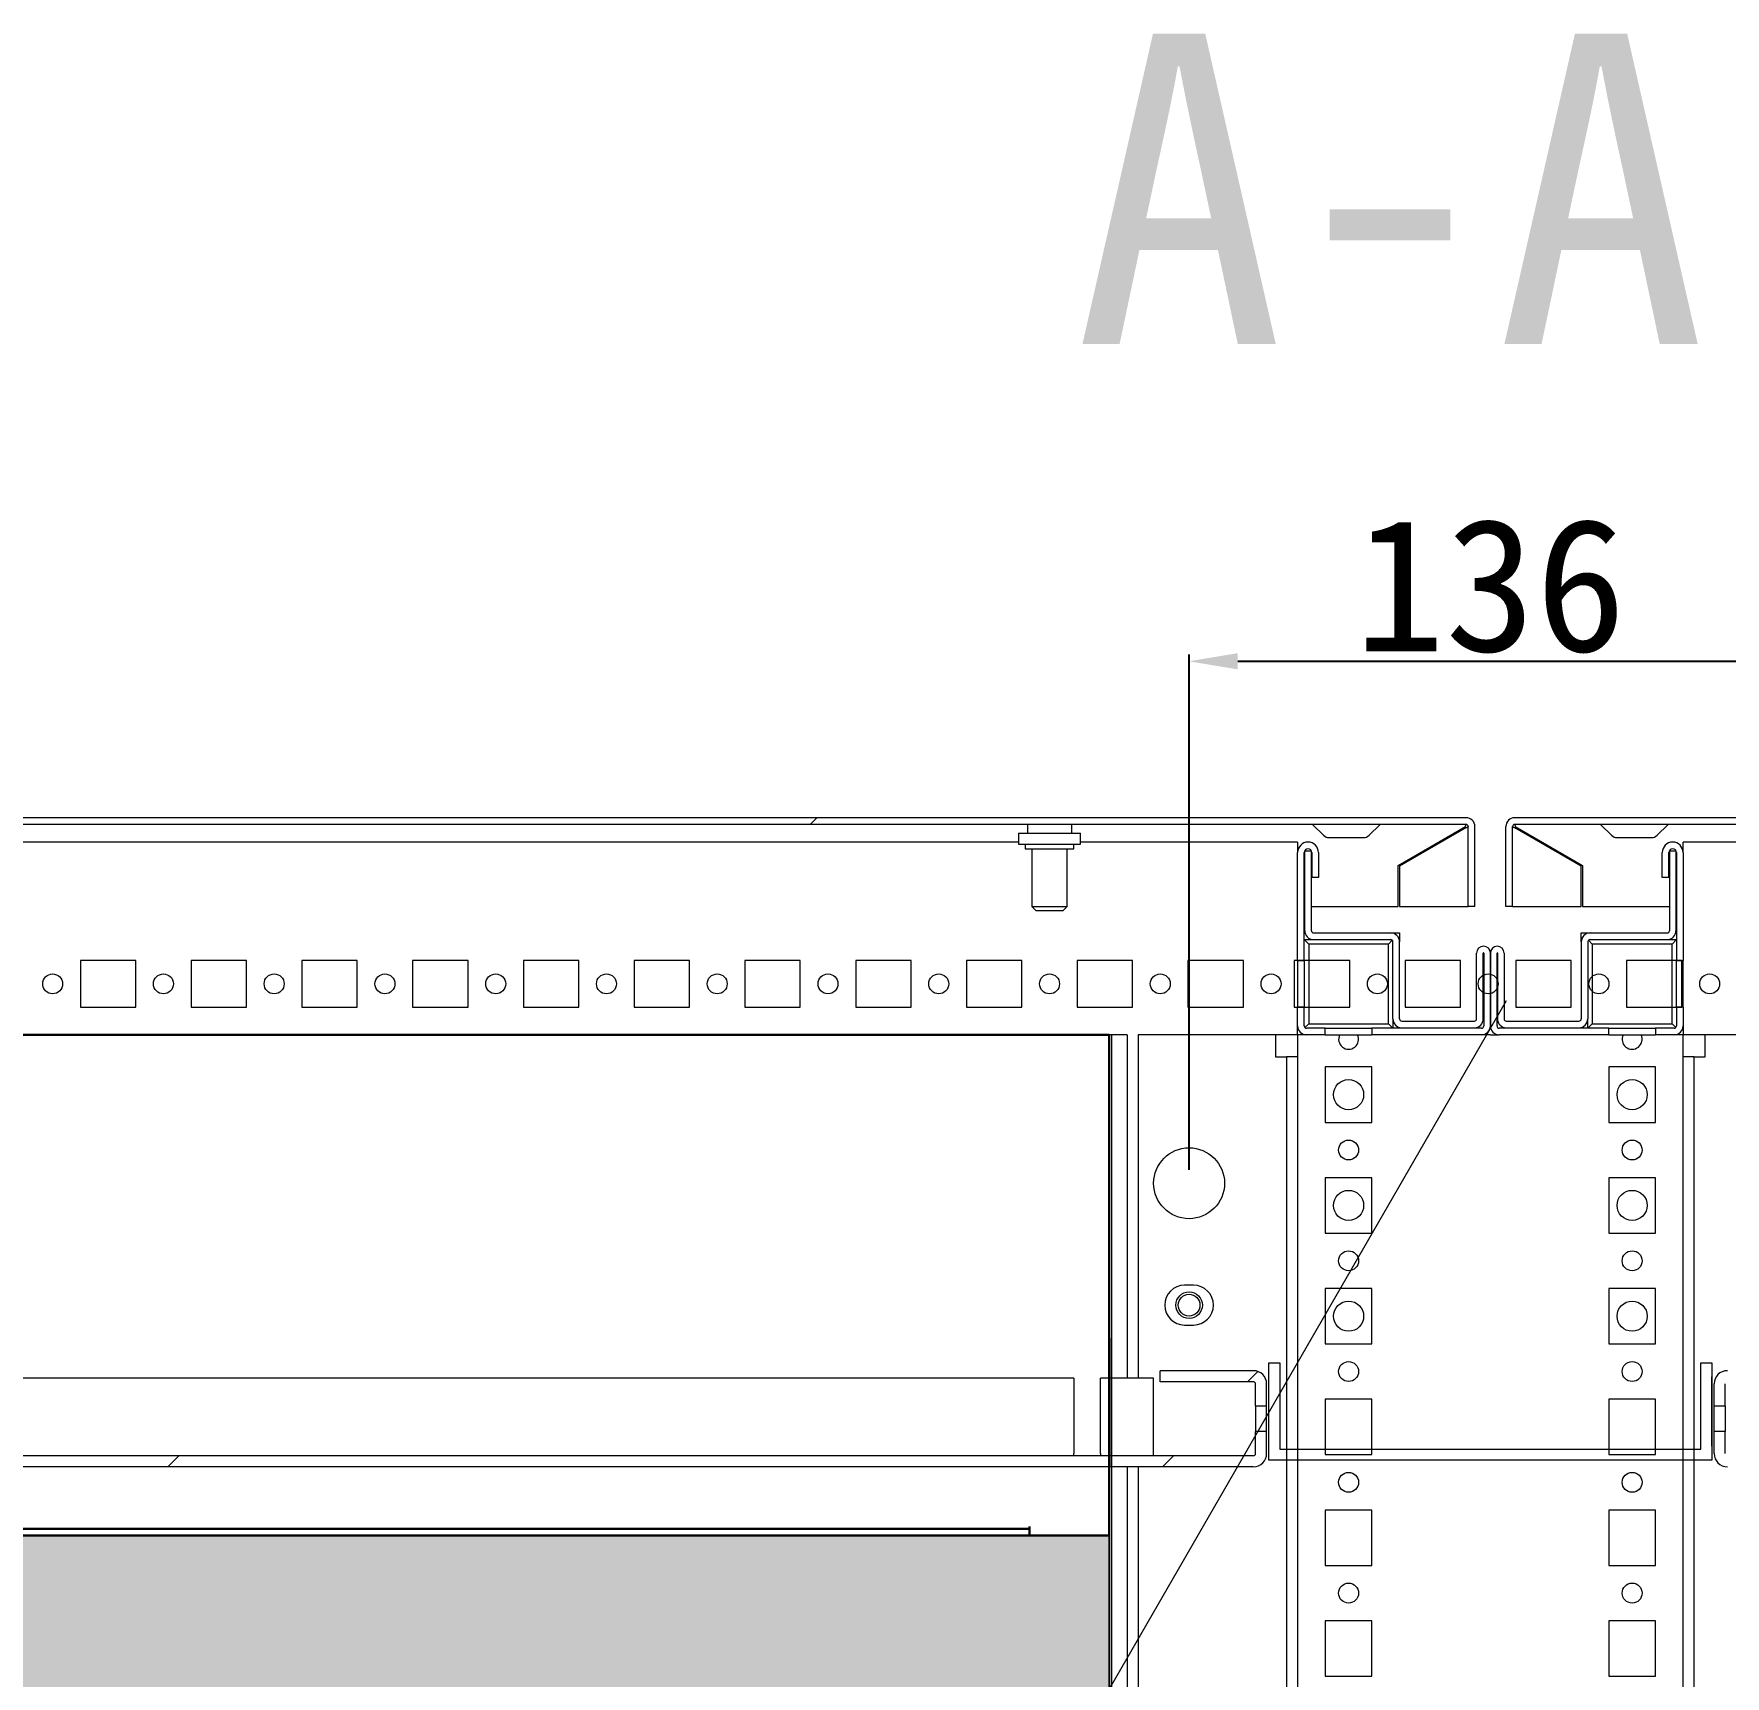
# Model space of a CAD drawing. Header units: millimetres. Extents: x 6893 to 19543, y -3475 to 6590.
# Drawn here: x 10346.1 to 10727.8, y -2286.6 to -1916 of the extents above; entities that cross this region are included whole.
import ezdxf

# ---------------------------------------------------------------- set-up
doc = ezdxf.new("R2010")
doc.units = ezdxf.units.MM
doc.linetypes.add('HIDDEN2', pattern=[4.7625, 3.175, -1.5875])
doc.linetypes.add('SLD-实线', pattern=[0])
doc.layers.add('5剖面线层', color=2, linetype='Continuous')
for name, color, linetype, lineweight in [('尺寸线', 3, 'Continuous', 15), ('注释层', 3, 'Continuous', 0), ('虚线层', 1, 'HIDDEN2', 13), ('轮廓层', 7, 'Continuous', 30)]:
    doc.layers.add(name, color=color, linetype=linetype, lineweight=lineweight)
doc.styles.get("Standard").update_dxf_attribs({"font": ''})
doc.styles.get('Standard').set_extended_font_data('SimSun')
doc.dimstyles.new('30#', dxfattribs={"dimtxt": 30, "dimasz": 11, "dimexe": 1.5, "dimexo": 3, "dimgap": 2, "dimtad": 1, "dimzin": 12, "dimdsep": 46, "dimtxsty": 'Standard', "dimcen": 20, "dimclrd": 3, "dimclre": 3, "dimclrt": 7, "dimadec": 0, "dimazin": 3, "dimtfac": 1, "dimtmove": 0, "dimatfit": 3, "dimfxl": 1, "dimarcsym": 0})
pattern_1 = [(45, (5314.96, -7300.75), (-112.2532, 112.2532), [])]

# ---------------------------------------------------------------- blocks, each defined once
blk = doc.blocks.new('bcvx')
at = {"layer": '虚线层', "color": 4, "linetype": 'Continuous', "ltscale": 2}
for p, q in [((26261.72, -1902.14), (26264.22, -1902.14)), ((26261.72, -1924.14), (26261.72, -1902.14)), ((26264.22, -1902.14), (26264.22, -1921.64)), ((26359.22, -1921.64), (26359.22, -1902.14)), ((26359.22, -1902.14), (26361.72, -1902.14)), ((26361.72, -1902.14), (26361.72, -1924.14)), ((26261.72, -1920.99), (26261.72, -1905.29)), ((26361.72, -1920.99), (26361.72, -1905.29)), ((26264.22, -1921.64), (26359.22, -1921.64)), ((26361.72, -1924.14), (26261.72, -1924.14))]:
    blk.add_line(p, q, dxfattribs=at)
blk = doc.blocks.new('*D227')
at = {"color": 3, "lineweight": -2, "transparency": 16777216}
for p, q in [((10606.83, -2172.4), (10606.83, -2056.09)), ((10617.83, -2057.59), (10731.83, -2057.59)), ((10742.83, -2172.4), (10742.83, -2056.09))]:
    blk.add_line(p, q, dxfattribs=at)
at = {"color": 3, "transparency": 16777216}
for points in [[(10617.83, -2055.75), (10617.83, -2059.42), (10606.83, -2057.59)], [(10731.83, -2059.42), (10731.83, -2055.75), (10742.83, -2057.59)]]:
    blk.add_solid(points, dxfattribs=at)
at = {"layer": 'Defpoints', "color": 0, "transparency": 16777216}
for p in [(10742.83, -2057.59), (10606.83, -2175.4), (10742.83, -2175.4)]:
    blk.add_point(p, dxfattribs=at)
at = {"color": 7, "transparency": 16777216, "insert": (10674.83, -2040.59), "char_height": 30, "attachment_point": 5}
blk.add_mtext('136', dxfattribs=at)
blk = doc.blocks.new('zw$BF2F')
at = {"layer": '5剖面线层'}
h = blk.add_hatch(dxfattribs=at)
h.set_pattern_fill('ANGLE', color=256)
h.set_pattern_definition([(0, (-7121.2864, 4315.964), (0, 6.985), [5.08, -1.905]), (90, (-7121.2864, 4315.964), (-6.985, 4e-16), [5.08, -1.905])])
h.paths.add_polyline_path([(0, 113), (0, 213.19), (18, 213.19), (510, 213.19), (528, 213.19), (528, 113), (510, 113), (18, 113)])
at = {"color": 7, "linetype": 'SLD-实线', "lineweight": 30}
for p, q in [((18, 326.19), (510, 326.19)), ((510, 326.19), (528, 326.19)), ((528, 326.19), (528, 213.19)), ((510, 214.69), (18, 214.69)), ((510, 214.69), (510, 215.19)), ((510, 213.19), (510, 214.69)), ((510, 213.19), (18, 213.19)), ((528, 213.19), (510, 213.19))]:
    blk.add_line(p, q, dxfattribs=at)
blk.add_lwpolyline([(0, 326.19), (528, 326.19), (528, 0), (0, 0)], close=True)

msp = doc.modelspace()

# ---------------------------------------------------------------- hatches: boundary and pattern name
at = {"linetype": 'Continuous', "lineweight": 0}
h = msp.add_hatch(dxfattribs=at)
h.set_pattern_fill('ANSI31', scale=50, style=0)
h.set_pattern_definition(pattern_1)
edge = h.paths.add_edge_path(flags=0)
edge.add_arc((10081.3334, -2094.8969), 2, 90, 180)
edge.add_line((10079.3334, -2094.8969), (10079.3334, -2112.8969))
edge.add_line((10079.3334, -2112.8969), (10080.8334, -2112.8969))
edge.add_line((10080.8334, -2112.8969), (10080.8334, -2094.8969))
edge.add_arc((10081.3334, -2094.8969), 0.5, 90, 180, ccw=False)
edge.add_line((10081.3334, -2094.3969), (10669.3334, -2094.3969))
edge.add_arc((10669.3334, -2094.8969), 0.5, 0, 90, ccw=False)
edge.add_line((10669.8334, -2094.8969), (10669.8334, -2112.8969))
edge.add_line((10669.8334, -2112.8969), (10671.3334, -2112.8969))
edge.add_line((10671.3334, -2112.8969), (10671.3334, -2094.8969))
edge.add_arc((10669.3334, -2094.8969), 2, 0, 90)
edge.add_line((10669.3334, -2092.8969), (10081.3334, -2092.8969))
h = msp.add_hatch(dxfattribs=at)
h.set_pattern_fill('ANSI31', scale=50, style=0)
h.set_pattern_definition(pattern_1)
edge = h.paths.add_edge_path(flags=0)
edge.add_line((10600.3334, -2217.6969), (10600.3334, -2220.1969))
edge.add_line((10600.3334, -2220.1969), (10621.3334, -2220.1969))
edge.add_arc((10621.3334, -2220.6969), 0.5, 0, 90, ccw=False)
edge.add_line((10621.8334, -2220.6969), (10621.8334, -2225.664))
edge.add_line((10621.8334, -2225.664), (10624.3334, -2225.664))
edge.add_line((10624.3334, -2225.664), (10624.3334, -2220.6969))
edge.add_arc((10621.3334, -2220.6969), 3, 0, 90)
edge.add_line((10621.3334, -2217.6969), (10600.3334, -2217.6969))
h = msp.add_hatch(dxfattribs=at)
h.set_pattern_fill('ANSI31', scale=50, style=0)
h.set_pattern_definition(pattern_1)
edge = h.paths.add_edge_path(flags=0)
edge.add_line((10128.8334, -2236.3969), (10128.8334, -2231.4299))
edge.add_line((10128.8334, -2231.4299), (10126.3334, -2231.4299))
edge.add_line((10126.3334, -2231.4299), (10126.3334, -2236.3969))
edge.add_arc((10129.3334, -2236.3969), 3, 180, 270)
edge.add_line((10129.3334, -2239.3969), (10621.3334, -2239.3969))
edge.add_arc((10621.3334, -2236.3969), 3, 270, 360)
edge.add_line((10624.3334, -2236.3969), (10624.3334, -2231.4299))
edge.add_line((10624.3334, -2231.4299), (10621.8334, -2231.4299))
edge.add_line((10621.8334, -2231.4299), (10621.8334, -2236.3969))
edge.add_arc((10621.3334, -2236.3969), 0.5, 270, 360, ccw=False)
edge.add_line((10621.3334, -2236.8969), (10129.3334, -2236.8969))
edge.add_arc((10129.3334, -2236.3969), 0.5, 180, 270, ccw=False)

# ---------------------------------------------------------------- linework, layer by layer
at = {"color": 7, "linetype": 'Continuous', "lineweight": 15}
for p, q in [((10669.3334, -2092.8969), (9981.3334, -2092.8969)), ((10669.3334, -2094.3969), (9981.3334, -2094.3969)), ((10570.3334, -2094.3969), (10570.3334, -2096.3969)), ((10580.3334, -2096.3969), (10580.3334, -2094.3969)), ((10634.8, -2094.4848), (10637.1849, -2096.8697)), ((10647.4819, -2096.8697), (10649.8668, -2094.4848)), ((10654.0334, -2103.6727), (10669.2334, -2094.897)), ((10669.3334, -2095.1856), (10654.3334, -2103.8459)), ((10669.8334, -2112.8969), (10669.8334, -2094.897)), ((10671.3334, -2112.8969), (10671.3334, -2094.897)), ((10678.3334, -2112.8969), (10678.3334, -2094.897)), ((10679.8334, -2112.8969), (10679.8334, -2094.897)), ((11368.3334, -2092.8969), (10680.3334, -2092.8969)), ((11368.3334, -2094.3969), (10680.3334, -2094.3969)), ((10695.3334, -2103.8459), (10680.3334, -2095.1856)), ((10680.4334, -2094.897), (10695.6334, -2103.6727)), ((10699.7999, -2094.4848), (10702.1849, -2096.8697)), ((10712.4819, -2096.8697), (10714.8668, -2094.4848)), ((10568.3334, -2098.397), (10082.3334, -2098.397)), ((10568.3334, -2096.3969), (10568.3334, -2098.8969)), ((10568.3334, -2096.3969), (10582.3334, -2096.3969)), ((10568.3334, -2098.8969), (10582.3334, -2098.8969)), ((10569.8334, -2098.8969), (10569.8334, -2099.8969)), ((10580.8334, -2099.8969), (10580.8334, -2098.8969)), ((10582.3334, -2098.8969), (10582.3334, -2096.3969)), ((10631.3334, -2098.397), (10582.3334, -2098.397)), ((10631.3334, -2098.397), (10631.3334, -2100.747)), ((10638.4577, -2097.397), (10642.3334, -2097.397)), ((10642.3334, -2097.397), (10646.2091, -2097.397)), ((10703.4577, -2097.397), (10707.3334, -2097.397)), ((10707.3334, -2097.397), (10711.2091, -2097.397)), ((10767.3334, -2098.397), (10718.3334, -2098.397)), ((10718.3334, -2100.747), (10718.3334, -2098.397)), ((10569.8334, -2099.8969), (10580.8334, -2099.8969)), ((10571.3334, -2099.8969), (10571.3334, -2112.8969)), ((10579.3334, -2112.8969), (10579.3334, -2099.8969)), ((10631.3334, -2125.147), (10631.3334, -2100.747)), ((10632.8334, -2125.147), (10632.8334, -2100.747)), ((10632.9334, -2118.3969), (10632.9334, -2100.3969)), ((10632.9334, -2100.3969), (10634.4334, -2100.3969)), ((10634.4334, -2118.3969), (10634.4334, -2100.3969)), ((10634.5334, -2100.747), (10634.5334, -2106.397)), ((10636.0334, -2100.747), (10636.0334, -2106.397)), ((10713.6334, -2106.397), (10713.6334, -2100.747)), ((10715.1334, -2106.397), (10715.1334, -2100.747)), ((10715.2334, -2100.3969), (10716.7334, -2100.3969)), ((10715.2334, -2100.3969), (10715.2334, -2118.3969)), ((10716.7334, -2100.3969), (10716.7334, -2118.3969)), ((10716.8334, -2100.747), (10716.8334, -2125.147)), ((10718.3334, -2100.747), (10718.3334, -2125.147)), ((10636.0334, -2106.397), (10634.5334, -2106.397)), ((10654.0334, -2112.8969), (10654.0334, -2103.6727)), ((10654.3334, -2103.8459), (10654.3334, -2112.8969)), ((10695.3334, -2112.8969), (10695.3334, -2103.8459)), ((10695.6334, -2103.6727), (10695.6334, -2112.8969)), ((10715.1334, -2106.397), (10713.6334, -2106.397)), ((10571.3334, -2112.8969), (10572.3334, -2113.8969)), ((10571.3334, -2112.8969), (10579.3334, -2112.8969)), ((10578.3334, -2113.8969), (10572.3334, -2113.8969)), ((10578.3334, -2113.8969), (10579.3334, -2112.8969)), ((10632.8334, -2112.8969), (10632.9334, -2112.8969)), ((10634.4334, -2112.8969), (10654.0334, -2112.8969)), ((10654.3334, -2112.8969), (10669.3334, -2112.8969)), ((10669.3334, -2112.8969), (10669.8334, -2112.8969)), ((10671.3334, -2112.8969), (10669.8334, -2112.8969)), ((10679.8334, -2112.8969), (10678.3334, -2112.8969)), ((10679.8334, -2112.8969), (10680.3334, -2112.8969)), ((10680.3334, -2112.8969), (10695.3334, -2112.8969)), ((10695.6334, -2112.8969), (10715.2334, -2112.8969)), ((10716.7334, -2112.8969), (10716.8334, -2112.8969)), ((10632.9334, -2117.897), (10632.8334, -2117.897)), ((10716.8334, -2117.897), (10716.7334, -2117.897)), ((10632.8334, -2118.8969), (10632.9969, -2118.8969)), ((10633.8334, -2121.397), (10632.8334, -2120.397)), ((10632.8334, -2120.397), (10634.9334, -2120.397)), ((10651.8334, -2121.397), (10633.8334, -2121.397)), ((10633.8334, -2121.397), (10633.8334, -2139.3969)), ((10634.9334, -2118.8969), (10652.3334, -2118.8969)), ((10634.9334, -2120.397), (10652.3334, -2120.397)), ((10651.8334, -2121.397), (10652.687, -2120.5434)), ((10651.8334, -2139.3969), (10651.8334, -2121.397)), ((10652.3334, -2118.8969), (10654.3334, -2118.8969)), ((10652.8334, -2138.2969), (10652.8334, -2120.8969)), ((10654.3334, -2118.8969), (10654.3334, -2120.8969)), ((10654.3334, -2138.2969), (10654.3334, -2120.8969)), ((10695.3334, -2120.8969), (10695.3334, -2118.8969)), ((10695.3334, -2118.8969), (10697.3334, -2118.8969)), ((10695.3334, -2120.8969), (10695.3334, -2138.2969)), ((10696.8334, -2120.8969), (10696.8334, -2138.2969)), ((10697.8334, -2121.397), (10696.9798, -2120.5434)), ((10697.3334, -2118.8969), (10714.7334, -2118.8969)), ((10697.3334, -2120.397), (10714.7334, -2120.397)), ((10715.8334, -2121.397), (10697.8334, -2121.397)), ((10697.8334, -2121.397), (10697.8334, -2139.3969)), ((10714.7334, -2120.397), (10716.8334, -2120.397)), ((10716.8334, -2120.397), (10715.8334, -2121.397)), ((10715.8334, -2139.3969), (10715.8334, -2121.397)), ((10716.6699, -2118.8969), (10716.8334, -2118.8969)), ((10369.0834, -2125.147), (10356.5834, -2125.147)), ((10356.5834, -2125.147), (10356.5834, -2135.647)), ((10369.0834, -2125.147), (10356.5834, -2125.147)), ((10356.5834, -2125.147), (10356.5834, -2135.647)), ((10369.0834, -2135.647), (10369.0834, -2125.147)), ((10369.0834, -2135.647), (10369.0834, -2125.147)), ((10394.0834, -2125.147), (10381.5834, -2125.147)), ((10381.5834, -2125.147), (10381.5834, -2135.647)), ((10394.0834, -2125.147), (10381.5834, -2125.147)), ((10381.5834, -2125.147), (10381.5834, -2135.647)), ((10394.0834, -2135.647), (10394.0834, -2125.147)), ((10394.0834, -2135.647), (10394.0834, -2125.147)), ((10419.0834, -2125.147), (10406.5834, -2125.147)), ((10406.5834, -2125.147), (10406.5834, -2135.647)), ((10406.5834, -2125.147), (10406.5834, -2135.647)), ((10419.0834, -2135.647), (10419.0834, -2125.147)), ((10444.0834, -2125.147), (10431.5834, -2125.147)), ((10431.5834, -2125.147), (10431.5834, -2135.647)), ((10444.0834, -2135.647), (10444.0834, -2125.147)), ((10469.0834, -2125.147), (10456.5834, -2125.147)), ((10456.5834, -2125.147), (10456.5834, -2135.647)), ((10469.0834, -2135.647), (10469.0834, -2125.147)), ((10494.0834, -2125.147), (10481.5834, -2125.147)), ((10481.5834, -2125.147), (10481.5834, -2135.647)), ((10494.0834, -2125.147), (10481.5834, -2125.147)), ((10481.5834, -2125.147), (10481.5834, -2135.647)), ((10481.5834, -2125.147), (10481.5834, -2135.647)), ((10494.0834, -2135.647), (10494.0834, -2125.147)), ((10494.0834, -2135.647), (10494.0834, -2125.147)), ((10519.0834, -2125.147), (10506.5834, -2125.147)), ((10506.5834, -2125.147), (10506.5834, -2135.647)), ((10519.0834, -2135.647), (10519.0834, -2125.147)), ((10544.0834, -2125.147), (10531.5834, -2125.147)), ((10531.5834, -2125.147), (10531.5834, -2135.647)), ((10544.0834, -2125.147), (10531.5834, -2125.147)), ((10531.5834, -2125.147), (10531.5834, -2135.647)), ((10531.5834, -2125.147), (10531.5834, -2135.647)), ((10544.0834, -2135.647), (10544.0834, -2125.147)), ((10544.0834, -2135.647), (10544.0834, -2125.147)), ((10569.0834, -2125.147), (10556.5834, -2125.147)), ((10556.5834, -2125.147), (10556.5834, -2135.647)), ((10569.0834, -2125.147), (10556.5834, -2125.147)), ((10556.5834, -2125.147), (10556.5834, -2135.647)), ((10569.0834, -2135.647), (10569.0834, -2125.147)), ((10569.0834, -2135.647), (10569.0834, -2125.147)), ((10594.0834, -2125.147), (10581.5834, -2125.147)), ((10581.5834, -2125.147), (10581.5834, -2135.647)), ((10594.0834, -2135.647), (10594.0834, -2125.147)), ((10619.0834, -2125.147), (10606.5834, -2125.147)), ((10606.5834, -2125.147), (10606.5834, -2135.647)), ((10619.0834, -2135.647), (10619.0834, -2125.147)), ((10643.0834, -2125.147), (10630.5834, -2125.147)), ((10630.5834, -2125.147), (10630.5834, -2135.647)), ((10631.3334, -2125.147), (10632.8334, -2125.147)), ((10631.3334, -2125.147), (10631.3334, -2135.647)), ((10632.8334, -2125.147), (10632.8334, -2135.647)), ((10643.0834, -2135.647), (10643.0834, -2125.147)), ((10668.0834, -2125.147), (10655.5834, -2125.147)), ((10655.5834, -2125.147), (10655.5834, -2135.647)), ((10668.0834, -2135.647), (10668.0834, -2125.147)), ((10671.7334, -2138.2969), (10671.7334, -2123.447)), ((10673.2334, -2138.2969), (10673.2334, -2123.447)), ((10673.2334, -2126.4984), (10673.3334, -2126.3252)), ((10673.3334, -2123.447), (10673.3334, -2139.897)), ((10674.8334, -2123.447), (10674.8334, -2139.897)), ((10674.8334, -2139.897), (10674.8334, -2123.447)), ((10676.3334, -2139.897), (10676.3334, -2123.447)), ((10676.3334, -2126.3252), (10676.4334, -2126.4984)), ((10676.4334, -2123.447), (10676.4334, -2138.2969)), ((10677.9334, -2123.447), (10677.9334, -2138.2969)), ((10693.0834, -2125.147), (10680.5834, -2125.147)), ((10680.5834, -2125.147), (10680.5834, -2135.647)), ((10693.0834, -2135.647), (10693.0834, -2125.147)), ((10718.0834, -2125.147), (10705.5834, -2125.147)), ((10705.5834, -2125.147), (10705.5834, -2135.647)), ((10716.8334, -2125.147), (10718.3334, -2125.147)), ((10716.8334, -2135.647), (10716.8334, -2125.147)), ((10718.0834, -2135.647), (10718.0834, -2125.147)), ((10718.3334, -2135.647), (10718.3334, -2125.147)), ((10673.3334, -2126.9252), (10673.2334, -2127.0984)), ((10676.4334, -2127.0984), (10676.3334, -2126.9252)), ((10356.5834, -2135.647), (10369.0834, -2135.647)), ((10356.5834, -2135.647), (10369.0834, -2135.647)), ((10381.5834, -2135.647), (10394.0834, -2135.647)), ((10381.5834, -2135.647), (10394.0834, -2135.647)), ((10406.5834, -2135.647), (10419.0834, -2135.647)), ((10431.5834, -2135.647), (10444.0834, -2135.647)), ((10456.5834, -2135.647), (10469.0834, -2135.647)), ((10481.5834, -2135.647), (10494.0834, -2135.647)), ((10481.5834, -2135.647), (10494.0834, -2135.647)), ((10506.5834, -2135.647), (10519.0834, -2135.647)), ((10531.5834, -2135.647), (10544.0834, -2135.647)), ((10531.5834, -2135.647), (10544.0834, -2135.647)), ((10556.5834, -2135.647), (10569.0834, -2135.647)), ((10556.5834, -2135.647), (10569.0834, -2135.647)), ((10581.5834, -2135.647), (10594.0834, -2135.647)), ((10606.5834, -2135.647), (10619.0834, -2135.647)), ((10630.5834, -2135.647), (10643.0834, -2135.647)), ((10631.3334, -2139.897), (10631.3334, -2135.647)), ((10632.8334, -2135.647), (10631.3334, -2135.647)), ((10632.8334, -2139.897), (10632.8334, -2135.647)), ((10655.5834, -2135.647), (10668.0834, -2135.647)), ((10680.5834, -2135.647), (10693.0834, -2135.647)), ((10705.5834, -2135.647), (10718.0834, -2135.647)), ((10718.3334, -2135.647), (10716.8334, -2135.647)), ((10716.8334, -2135.647), (10716.8334, -2139.897)), ((10718.3334, -2135.647), (10718.3334, -2139.897)), ((10631.3334, -2141.8969), (10631.3334, -2139.897)), ((10632.9798, -2140.2505), (10633.8334, -2139.3969)), ((10637.5834, -2140.3969), (10633.3334, -2140.3969)), ((10633.8334, -2139.3969), (10651.8334, -2139.3969)), ((10637.5834, -2141.8969), (10637.5834, -2140.3969)), ((10637.5834, -2140.3969), (10648.0834, -2140.3969)), ((10648.0834, -2140.3969), (10648.0834, -2141.8969)), ((10672.8334, -2140.3969), (10648.0834, -2140.3969)), ((10652.8334, -2140.3969), (10651.8334, -2139.3969)), ((10652.8334, -2138.2969), (10652.8334, -2140.3969)), ((10654.3334, -2140.2334), (10654.3334, -2140.3969)), ((10654.8334, -2138.797), (10671.2334, -2138.797)), ((10654.8334, -2140.2969), (10671.2334, -2140.2969)), ((10659.3334, -2140.2969), (10659.3334, -2140.3969)), ((10701.5834, -2140.3969), (10676.8334, -2140.3969)), ((10678.4334, -2138.797), (10694.8334, -2138.797)), ((10678.4334, -2140.2969), (10694.8334, -2140.2969)), ((10690.3334, -2140.3969), (10690.3334, -2140.2969)), ((10695.3334, -2140.3969), (10695.3334, -2140.2334)), ((10696.8334, -2140.3969), (10696.8334, -2138.2969)), ((10697.8334, -2139.3969), (10696.8334, -2140.3969)), ((10697.8334, -2139.3969), (10715.8334, -2139.3969)), ((10701.5834, -2141.8969), (10701.5834, -2140.3969)), ((10701.5834, -2140.3969), (10712.0834, -2140.3969)), ((10712.0834, -2140.3969), (10712.0834, -2141.8969)), ((10716.3334, -2140.3969), (10712.0834, -2140.3969)), ((10716.6869, -2140.2505), (10715.8334, -2139.3969)), ((10718.3334, -2139.897), (10718.3334, -2141.8969)), ((10592.8334, -2141.8969), (10057.8334, -2141.8969)), ((10589.3334, -2141.8969), (10589.3334, -2219.397)), ((10592.8334, -2141.8969), (10592.8334, -2219.397)), ((10595.3334, -2141.8969), (10595.3334, -2219.397)), ((10631.3334, -2141.8969), (10595.3334, -2141.8969)), ((10626.3334, -2141.8969), (10626.3334, -2146.897)), ((10631.3334, -2141.8969), (10631.3334, -2468.897)), ((10633.3334, -2141.8969), (10631.3334, -2141.8969)), ((10637.5834, -2141.8969), (10633.3334, -2141.8969)), ((10637.5834, -2141.8969), (10648.0834, -2141.8969)), ((10672.8334, -2141.8969), (10648.0834, -2141.8969)), ((10674.8334, -2141.8969), (10672.8334, -2141.8969)), ((10674.8334, -2141.8969), (10676.8334, -2141.8969)), ((10701.5834, -2141.8969), (10676.8334, -2141.8969)), ((10701.5834, -2141.8969), (10712.0834, -2141.8969)), ((10716.3334, -2141.8969), (10712.0834, -2141.8969)), ((10718.3334, -2141.8969), (10716.3334, -2141.8969)), ((10718.3334, -2468.897), (10718.3334, -2141.8969)), ((10754.3334, -2141.8969), (10718.3334, -2141.8969)), ((10723.3334, -2146.897), (10723.3334, -2141.8969)), ((10626.3334, -2146.897), (10628.3334, -2146.897)), ((10628.3334, -2146.897), (10628.8334, -2146.897)), ((10628.8334, -2146.897), (10628.8334, -2463.8969)), ((10631.3334, -2146.897), (10628.8334, -2146.897)), ((10648.0834, -2149.147), (10637.5834, -2149.147)), ((10637.5834, -2149.147), (10637.5834, -2161.6469)), ((10648.0834, -2161.6469), (10648.0834, -2149.147)), ((10701.5834, -2149.147), (10701.5834, -2161.6469)), ((10712.0834, -2149.147), (10701.5834, -2149.147)), ((10712.0834, -2161.6469), (10712.0834, -2149.147)), ((10720.8334, -2146.897), (10718.3334, -2146.897)), ((10720.8334, -2463.8969), (10720.8334, -2146.897)), ((10720.8334, -2146.897), (10721.3334, -2146.897)), ((10721.3334, -2146.897), (10723.3334, -2146.897)), ((10637.5834, -2161.6469), (10648.0834, -2161.6469)), ((10701.5834, -2161.6469), (10712.0834, -2161.6469)), ((10648.0834, -2174.1469), (10637.5834, -2174.1469)), ((10637.5834, -2174.1469), (10637.5834, -2186.6469)), ((10648.0834, -2186.6469), (10648.0834, -2174.1469)), ((10701.5834, -2174.1469), (10701.5834, -2186.6469)), ((10712.0834, -2174.1469), (10701.5834, -2174.1469)), ((10712.0834, -2186.6469), (10712.0834, -2174.1469)), ((10637.5834, -2186.6469), (10648.0834, -2186.6469)), ((10701.5834, -2186.6469), (10712.0834, -2186.6469)), ((10607.8334, -2198.3969), (10605.8334, -2198.3969)), ((10648.0834, -2199.1469), (10637.5834, -2199.1469)), ((10637.5834, -2199.1469), (10637.5834, -2211.647)), ((10648.0834, -2199.147), (10637.5834, -2199.147)), ((10637.5834, -2199.147), (10637.5834, -2211.647)), ((10648.0834, -2211.647), (10648.0834, -2199.1469)), ((10648.0834, -2211.647), (10648.0834, -2199.147)), ((10701.5834, -2199.1469), (10701.5834, -2211.647)), ((10712.0834, -2199.1469), (10701.5834, -2199.1469)), ((10701.5834, -2199.147), (10701.5834, -2211.647)), ((10712.0834, -2199.147), (10701.5834, -2199.147)), ((10712.0834, -2211.647), (10712.0834, -2199.1469)), ((10712.0834, -2211.647), (10712.0834, -2199.147)), ((10605.8334, -2207.397), (10607.8334, -2207.397)), ((10589.3334, -2210.3969), (10589.3334, -2258.8969)), ((10589.3334, -2239.3969), (10589.3334, -2210.3969)), ((10637.5834, -2211.647), (10648.0834, -2211.647)), ((10637.5834, -2211.647), (10648.0834, -2211.647)), ((10701.5834, -2211.647), (10712.0834, -2211.647)), ((10701.5834, -2211.647), (10712.0834, -2211.647)), ((10621.3334, -2217.6969), (10600.3334, -2217.6969)), ((10600.3334, -2220.197), (10600.3334, -2217.6969)), ((10580.8334, -2219.397), (10069.8334, -2219.397)), ((10580.8334, -2219.397), (10580.8334, -2236.3969)), ((10598.8334, -2219.397), (10586.8334, -2219.397)), ((10586.8334, -2236.3969), (10586.8334, -2219.397)), ((10598.8334, -2236.3969), (10598.8334, -2219.397)), ((10621.3334, -2220.197), (10600.3334, -2220.197)), ((10621.8334, -2225.664), (10621.8334, -2220.697)), ((10624.3334, -2225.664), (10624.3334, -2220.697)), ((10725.3334, -2225.664), (10725.3334, -2220.697)), ((10727.8334, -2225.664), (10727.8334, -2220.697)), ((10648.0834, -2224.1469), (10637.5834, -2224.1469)), ((10637.5834, -2224.1469), (10637.5834, -2236.647)), ((10648.0834, -2224.147), (10637.5834, -2224.147)), ((10637.5834, -2224.147), (10637.5834, -2236.6469)), ((10648.0834, -2236.647), (10648.0834, -2224.1469)), ((10648.0834, -2236.6469), (10648.0834, -2224.147)), ((10701.5834, -2224.1469), (10701.5834, -2236.647)), ((10712.0834, -2224.1469), (10701.5834, -2224.1469)), ((10701.5834, -2224.147), (10701.5834, -2236.6469)), ((10712.0834, -2224.147), (10701.5834, -2224.147)), ((10712.0834, -2236.647), (10712.0834, -2224.1469)), ((10712.0834, -2236.6469), (10712.0834, -2224.147)), ((10621.8334, -2225.664), (10624.3334, -2225.664)), ((10621.8334, -2225.664), (10621.8334, -2231.4299)), ((10624.3334, -2231.4299), (10624.3334, -2225.664)), ((10725.3334, -2225.664), (10727.8334, -2225.664)), ((10725.3334, -2231.4299), (10725.3334, -2225.664)), ((10727.8334, -2225.664), (10727.8334, -2231.4299)), ((10624.3334, -2231.4299), (10621.8334, -2231.4299)), ((10621.8334, -2236.3969), (10621.8334, -2231.4299)), ((10624.3334, -2236.3969), (10624.3334, -2231.4299)), ((10725.3334, -2236.3969), (10725.3334, -2231.4299)), ((10727.8334, -2231.4299), (10725.3334, -2231.4299)), ((10727.8334, -2236.3969), (10727.8334, -2231.4299)), ((10621.3334, -2236.897), (10029.3334, -2236.897)), ((10580.8334, -2236.897), (10580.8334, -2236.3969)), ((10586.8334, -2236.3969), (10586.8334, -2236.897)), ((10598.8334, -2236.897), (10598.8334, -2236.3969)), ((10637.5834, -2236.6469), (10648.0834, -2236.6469)), ((10637.5834, -2236.647), (10648.0834, -2236.647)), ((10701.5834, -2236.6469), (10712.0834, -2236.6469)), ((10701.5834, -2236.647), (10712.0834, -2236.647)), ((10621.3334, -2239.3969), (10029.3334, -2239.3969)), ((10592.8334, -2239.3969), (10592.8334, -2468.897)), ((10595.3334, -2239.3969), (10595.3334, -2468.897)), ((10648.0834, -2249.147), (10637.5834, -2249.147)), ((10637.5834, -2249.147), (10637.5834, -2261.647)), ((10648.0834, -2249.1469), (10637.5834, -2249.1469)), ((10637.5834, -2249.1469), (10637.5834, -2261.647)), ((10648.0834, -2249.147), (10637.5834, -2249.147)), ((10637.5834, -2249.147), (10637.5834, -2261.647)), ((10648.0834, -2249.147), (10637.5834, -2249.147)), ((10637.5834, -2249.147), (10637.5834, -2261.647)), ((10648.0834, -2261.647), (10648.0834, -2249.147)), ((10648.0834, -2261.647), (10648.0834, -2249.1469)), ((10648.0834, -2261.647), (10648.0834, -2249.147)), ((10648.0834, -2261.647), (10648.0834, -2249.147)), ((10701.5834, -2249.147), (10701.5834, -2261.647)), ((10712.0834, -2249.147), (10701.5834, -2249.147)), ((10701.5834, -2249.1469), (10701.5834, -2261.647)), ((10712.0834, -2249.1469), (10701.5834, -2249.1469)), ((10701.5834, -2249.147), (10701.5834, -2261.647)), ((10712.0834, -2249.147), (10701.5834, -2249.147)), ((10701.5834, -2249.147), (10701.5834, -2261.647)), ((10712.0834, -2249.147), (10701.5834, -2249.147)), ((10712.0834, -2261.647), (10712.0834, -2249.147)), ((10712.0834, -2261.647), (10712.0834, -2249.1469)), ((10712.0834, -2261.647), (10712.0834, -2249.147)), ((10712.0834, -2261.647), (10712.0834, -2249.147)), ((10589.3334, -2258.8969), (10589.3334, -2468.897)), ((10637.5834, -2261.647), (10648.0834, -2261.647)), ((10637.5834, -2261.647), (10648.0834, -2261.647)), ((10637.5834, -2261.647), (10648.0834, -2261.647)), ((10637.5834, -2261.647), (10648.0834, -2261.647)), ((10637.5834, -2261.647), (10648.0834, -2261.647)), ((10637.5834, -2261.647), (10648.0834, -2261.647)), ((10701.5834, -2261.647), (10712.0834, -2261.647)), ((10701.5834, -2261.647), (10712.0834, -2261.647)), ((10701.5834, -2261.647), (10712.0834, -2261.647)), ((10701.5834, -2261.647), (10712.0834, -2261.647)), ((10701.5834, -2261.647), (10712.0834, -2261.647)), ((10701.5834, -2261.647), (10712.0834, -2261.647)), ((10648.0834, -2274.1469), (10637.5834, -2274.1469)), ((10637.5834, -2274.1469), (10637.5834, -2286.647)), ((10648.0834, -2274.1469), (10637.5834, -2274.1469)), ((10637.5834, -2274.1469), (10637.5834, -2286.6469)), ((10648.0834, -2274.1469), (10637.5834, -2274.1469)), ((10648.0834, -2274.147), (10637.5834, -2274.147)), ((10637.5834, -2274.147), (10637.5834, -2286.6469)), ((10648.0834, -2274.147), (10637.5834, -2274.147)), ((10637.5834, -2274.147), (10637.5834, -2286.647)), ((10648.0834, -2274.147), (10637.5834, -2274.147)), ((10637.5834, -2274.147), (10637.5834, -2286.6469)), ((10648.0834, -2286.647), (10648.0834, -2274.1469)), ((10648.0834, -2286.6469), (10648.0834, -2274.1469)), ((10648.0834, -2286.6469), (10648.0834, -2274.147)), ((10648.0834, -2286.647), (10648.0834, -2274.147)), ((10648.0834, -2286.6469), (10648.0834, -2274.147)), ((10701.5834, -2274.1469), (10701.5834, -2286.647)), ((10712.0834, -2274.1469), (10701.5834, -2274.1469)), ((10701.5834, -2274.1469), (10701.5834, -2286.6469)), ((10712.0834, -2274.1469), (10701.5834, -2274.1469)), ((10712.0834, -2274.1469), (10701.5834, -2274.1469)), ((10701.5834, -2274.147), (10701.5834, -2286.6469)), ((10712.0834, -2274.147), (10701.5834, -2274.147)), ((10701.5834, -2274.147), (10701.5834, -2286.647)), ((10712.0834, -2274.147), (10701.5834, -2274.147)), ((10712.0834, -2274.147), (10701.5834, -2274.147)), ((10712.0834, -2286.647), (10712.0834, -2274.1469)), ((10712.0834, -2286.6469), (10712.0834, -2274.1469)), ((10712.0834, -2286.6469), (10712.0834, -2274.147)), ((10712.0834, -2286.647), (10712.0834, -2274.147)), ((10637.5834, -2286.6469), (10648.0834, -2286.6469)), ((10637.5834, -2286.6469), (10648.0834, -2286.6469)), ((10637.5834, -2286.6469), (10648.0834, -2286.6469)), ((10637.5834, -2286.647), (10648.0834, -2286.647)), ((10637.5834, -2286.647), (10648.0834, -2286.647)), ((10701.5834, -2286.6469), (10712.0834, -2286.6469)), ((10701.5834, -2286.6469), (10712.0834, -2286.6469)), ((10701.5834, -2286.647), (10712.0834, -2286.647)), ((10701.5834, -2286.647), (10712.0834, -2286.647))]:
    msp.add_line(p, q, dxfattribs=at)
for centre, radius in [((10350.3334, -2130.3969), 2.25), ((10350.3334, -2130.3969), 2.25), ((10375.3334, -2130.3969), 2.25), ((10375.3334, -2130.3969), 2.25), ((10400.3334, -2130.3969), 2.25), ((10400.3334, -2130.3969), 2.25), ((10425.3334, -2130.3969), 2.25), ((10450.3334, -2130.3969), 2.25), ((10475.3334, -2130.3969), 2.25), ((10500.3334, -2130.3969), 2.25), ((10500.3334, -2130.3969), 2.25), ((10525.3334, -2130.3969), 2.25), ((10550.3334, -2130.3969), 2.25), ((10550.3334, -2130.3969), 2.25), ((10575.3334, -2130.3969), 2.25), ((10575.3334, -2130.3969), 2.25), ((10600.3334, -2130.3969), 2.25), ((10625.3334, -2130.3969), 2.25), ((10649.3334, -2130.3969), 2.25), ((10674.3334, -2130.3969), 2.25), ((10699.3334, -2130.3969), 2.25), ((10724.3334, -2130.3969), 2.25), ((10724.3334, -2130.3969), 2.25), ((10642.8334, -2155.3969), 3.4), ((10706.8334, -2155.3969), 3.4), ((10606.8334, -2175.3969), 8), ((10642.8334, -2167.8969), 2.25), ((10706.8334, -2167.8969), 2.25), ((10642.8334, -2180.3969), 3.4), ((10706.8334, -2180.3969), 3.4), ((10642.8334, -2192.8969), 2.25), ((10706.8334, -2192.8969), 2.25), ((10606.8334, -2202.8969), 3), ((10606.8334, -2202.8969), 2.46), ((10642.8334, -2205.3969), 3.4), ((10706.8334, -2205.3969), 3.4), ((10642.8334, -2217.8969), 2.25), ((10642.8334, -2217.8969), 2.25), ((10706.8334, -2217.8969), 2.25), ((10706.8334, -2217.8969), 2.25), ((10642.8334, -2242.8969), 2.25), ((10642.8334, -2242.8969), 2.25), ((10706.8334, -2242.8969), 2.25), ((10706.8334, -2242.8969), 2.25), ((10642.8334, -2267.8969), 2.25), ((10642.8334, -2267.8969), 2.25), ((10642.8334, -2267.8969), 2.25), ((10642.8334, -2267.897), 2.25), ((10642.8334, -2267.897), 2.25), ((10642.8334, -2267.897), 2.25), ((10706.8334, -2267.8969), 2.25), ((10706.8334, -2267.8969), 2.25), ((10706.8334, -2267.8969), 2.25), ((10706.8334, -2267.897), 2.25), ((10706.8334, -2267.897), 2.25), ((10706.8334, -2267.897), 2.25)]:
    msp.add_circle(centre, radius, dxfattribs=at)
for centre, radius, start, end in [((10634.5878, -2094.6969), 0.3, 45, 90), ((10650.079, -2094.6969), 0.3, 90, 135), ((10669.3334, -2094.8969), 2, 0, 90), ((10669.3334, -2094.8969), 0.5, 0, 90), ((10680.3334, -2094.8969), 2, 90, 180), ((10680.3334, -2094.8969), 0.5, 90, 180), ((10699.5878, -2094.6969), 0.3, 45, 90), ((10715.079, -2094.6969), 0.3, 90, 135), ((10633.6834, -2100.7469), 2.35, 0, 180), ((10638.4577, -2095.5969), 1.8, 225, 270), ((10646.2091, -2095.5969), 1.8, 270, 315), ((10703.4577, -2095.5969), 1.8, 225, 270), ((10711.2091, -2095.5969), 1.8, 270, 315), ((10715.9834, -2100.7469), 2.35, 0, 180), ((10633.6834, -2100.7469), 0.85, 0, 180), ((10715.9834, -2100.7469), 0.85, 0, 180), ((10634.9334, -2118.3969), 2, 180, 270), ((10634.9334, -2118.3969), 0.5, 180, 270), ((10714.7334, -2118.3969), 2, 270, 0), ((10714.7334, -2118.3969), 0.5, 270, 0), ((10652.3334, -2120.8969), 2, 0, 90), ((10652.3334, -2120.8969), 0.5, 0, 90), ((10673.2834, -2123.4469), 1.55, 0, 180), ((10676.3834, -2123.4469), 1.55, 0, 180), ((10697.3334, -2120.8969), 2, 90, 180), ((10697.3334, -2120.8969), 0.5, 90, 180), ((10673.2834, -2123.4469), 0.05, 0, 180), ((10676.3834, -2123.4469), 0.05, 0, 180), ((10633.3334, -2139.8969), 2, 180, 270), ((10633.3334, -2139.8969), 0.5, 180, 270), ((10654.8334, -2138.2969), 2, 180, 270), ((10654.8334, -2138.2969), 0.5, 180, 270), ((10671.2334, -2138.2969), 0.5, 270, 0), ((10671.2334, -2138.2969), 2, 270, 0), ((10672.8334, -2139.8969), 2, 270, 0), ((10672.8334, -2139.8969), 0.5, 270, 0), ((10676.8334, -2139.8969), 2, 180, 270), ((10676.8334, -2139.8969), 0.5, 180, 270), ((10678.4334, -2138.2969), 2, 180, 270), ((10678.4334, -2138.2969), 0.5, 180, 270), ((10694.8334, -2138.2969), 2, 270, 0), ((10694.8334, -2138.2969), 0.5, 270, 0), ((10716.3334, -2139.8969), 2, 270, 0), ((10716.3334, -2139.8969), 0.5, 270, 360), ((10642.8334, -2142.8969), 2.25, 153.6122, 26.3878), ((10706.8334, -2142.8969), 2.25, 153.6122, 26.3878), ((10605.8334, -2202.8969), 4.5, 90, 270), ((10607.8334, -2202.8969), 4.5, 270, 90), ((10621.3334, -2220.6969), 3, 0, 90), ((10728.3334, -2220.6969), 3, 90, 180), ((10621.3334, -2220.6969), 0.5, 0, 90), ((10621.3334, -2236.3969), 0.5, 270, 0), ((10621.3334, -2236.3969), 3, 270, 0), ((10728.3334, -2236.3969), 3, 180, 270)]:
    msp.add_arc(centre, radius, start, end, dxfattribs=at)
for points, knots in [([(10669.2334, -2094.897), (10669.2417, -2094.8314), (10669.2584, -2094.7004), (10669.2834, -2094.5351), (10669.3084, -2094.4195), (10669.3251, -2094.4045), (10669.3334, -2094.3969)], [0, 0, 0, 0, 0.24999572, 0.49999759, 0.74999947, 1, 1, 1, 1]), ([(10669.8334, -2094.897), (10669.8259, -2094.921), (10669.8108, -2094.9691), (10669.6952, -2095.0413), (10669.5299, -2095.1134), (10669.3989, -2095.1616), (10669.3334, -2095.1856)], [0, 0, 0, 0, 0.250003517, 0.500008237, 0.750012957, 1, 1, 1, 1]), ([(10680.3334, -2095.1856), (10680.2679, -2095.1616), (10680.1368, -2095.1134), (10679.9716, -2095.0413), (10679.8559, -2094.9691), (10679.8409, -2094.921), (10679.8334, -2094.897)], [0, 0, 0, 0, 0.249987043, 0.499991763, 0.749996483, 1, 1, 1, 1]), ([(10680.3334, -2094.3969), (10680.3417, -2094.4045), (10680.3584, -2094.4195), (10680.3834, -2094.5351), (10680.4084, -2094.7004), (10680.4251, -2094.8314), (10680.4334, -2094.897)], [0, 0, 0, 0, 0.250000531, 0.500002406, 0.750004282, 1, 1, 1, 1])]:
    msp.add_open_spline(points, degree=3, knots=knots, dxfattribs=at)
at = {"layer": '尺寸线'}
msp.add_line((10678.4334, -2134.1975), (10425.4653, -2572.4547), dxfattribs=at)

# ---------------------------------------------------------------- block references
msp.add_blockref('zw$BF2F', (10060.8334, -2468.0853))
at = {"layer": '轮廓层'}
msp.add_blockref('bcvx', (-15636.8837, -313.7782), dxfattribs=at)

# ---------------------------------------------------------------- texts
at = {"layer": '注释层', "color": 0, "insert": (10580.7735, -1915.9715), "char_height": 70, "width": 360.733247, "attachment_point": 1}
msp.add_mtext('{\\fSimSun|b0|i0|c134|p2;A-A}', dxfattribs=at)

# ---------------------------------------------------------------- dimensions: what is measured, and where the dimension line sits
dim = msp.add_linear_dim(base=(10742.8334, -2057.5877), p1=(10606.8334, -2175.3969), p2=(10742.8334, -2175.3969), dimstyle='30#')
dim.commit()
dim.dimension.update_dxf_attribs({"geometry": '*D227', "text_midpoint": (10674.8334, -2040.5877)})

doc.saveas('drawing.dxf')
